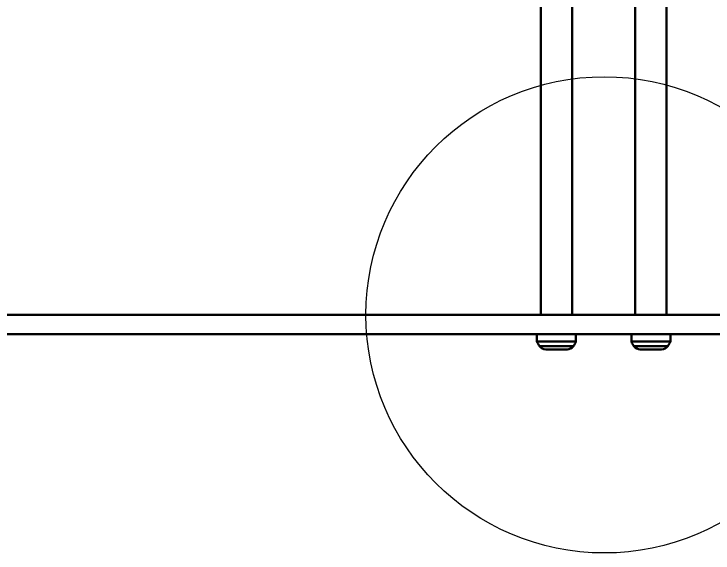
# Model space of a CAD drawing. Header units: millimetres. Extents: x 263 to 2983, y 441 to 2500.
# Drawn here: x 2013.6 to 2193, y 2222.7 to 2361.2 of the extents above; entities that cross this region are included whole.
import ezdxf

# ---------------------------------------------------------------- set-up
doc = ezdxf.new("R2010")
doc.units = ezdxf.units.MM
doc.header["$LTSCALE"] = 0.5
doc.layers.add('BOL', color=7, linetype='Continuous', lineweight=50)
doc.layers.add('HAT', color=3, linetype='Continuous')

msp = doc.modelspace()

# ---------------------------------------------------------------- linework, layer by layer
at = {"layer": 'BOL'}
for p, q in [((2181.04, 2283.9), (2181.04, 2483.7)), ((2173.04, 2479.7), (2173.04, 2283.9)), ((2148.79, 2451.58), (2148.79, 2283.9)), ((2156.79, 2283.9), (2156.79, 2442.11)), ((1512.74, 2283.9), (2400.82, 2283.9)), ((1512.74, 2278.9), (2400.82, 2278.9)), ((2147.79, 2278.9), (2147.79, 2277.04)), ((2157.79, 2277.04), (2157.79, 2278.9)), ((2172.04, 2278.9), (2172.04, 2277.04)), ((2182.04, 2277.04), (2182.04, 2278.9)), ((2157.79, 2277.04), (2147.79, 2277.04)), ((2182.04, 2277.04), (2172.04, 2277.04)), ((2157.16, 2275.88), (2148.43, 2275.88)), ((2181.4, 2275.88), (2172.68, 2275.88)), ((2152.34, 2275.04), (2150.05, 2275.04)), ((2155.49, 2275.04), (2152.34, 2275.04)), ((2155.53, 2275.04), (2155.49, 2275.04)), ((2176.32, 2275.04), (2174.3, 2275.04)), ((2179.68, 2275.04), (2176.32, 2275.04)), ((2179.78, 2275.04), (2179.68, 2275.04))]:
    msp.add_line(p, q, dxfattribs=at)
for centre, radius, start, end in [((2152.79, 2279.01), 5.37, 201.4863, 215.6925), ((2152.79, 2279.01), 5.37, 324.3075, 338.5137), ((2177.04, 2279.01), 5.37, 201.4863, 215.6925), ((2177.04, 2279.01), 5.37, 324.3075, 338.5137), ((2150.05, 2277.04), 2, 215.6925, 270), ((2155.53, 2277.04), 2, 270, 324.3075), ((2174.3, 2277.04), 2, 215.6925, 270), ((2179.78, 2277.04), 2, 270, 324.3075)]:
    msp.add_arc(centre, radius, start, end, dxfattribs=at)
at = {"layer": 'HAT'}
msp.add_circle((2165.07, 2283.9), 61.16, dxfattribs=at)

doc.saveas('drawing.dxf')
